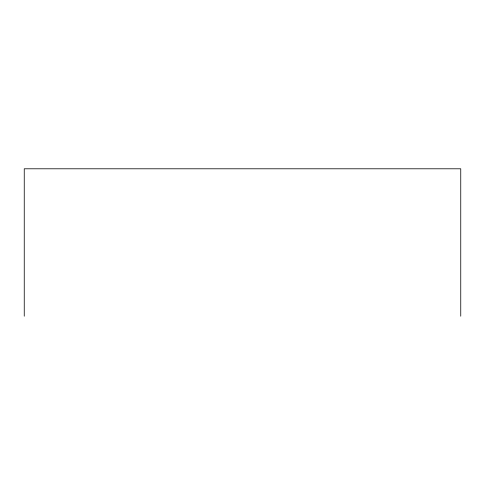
<?xml version="1.0" encoding="UTF-8"?>
<svg xmlns="http://www.w3.org/2000/svg" width="485" height="485" viewBox="0 0 485 485"><rect width="100%" height="100%" fill="white"/><g stroke="black" fill="none" stroke-linecap="round" stroke-linejoin="round"><path stroke-width="0.73" d="M460.75 316.208L460.75 168.792L24.25 168.792L24.25 316.208"/></g></svg>
